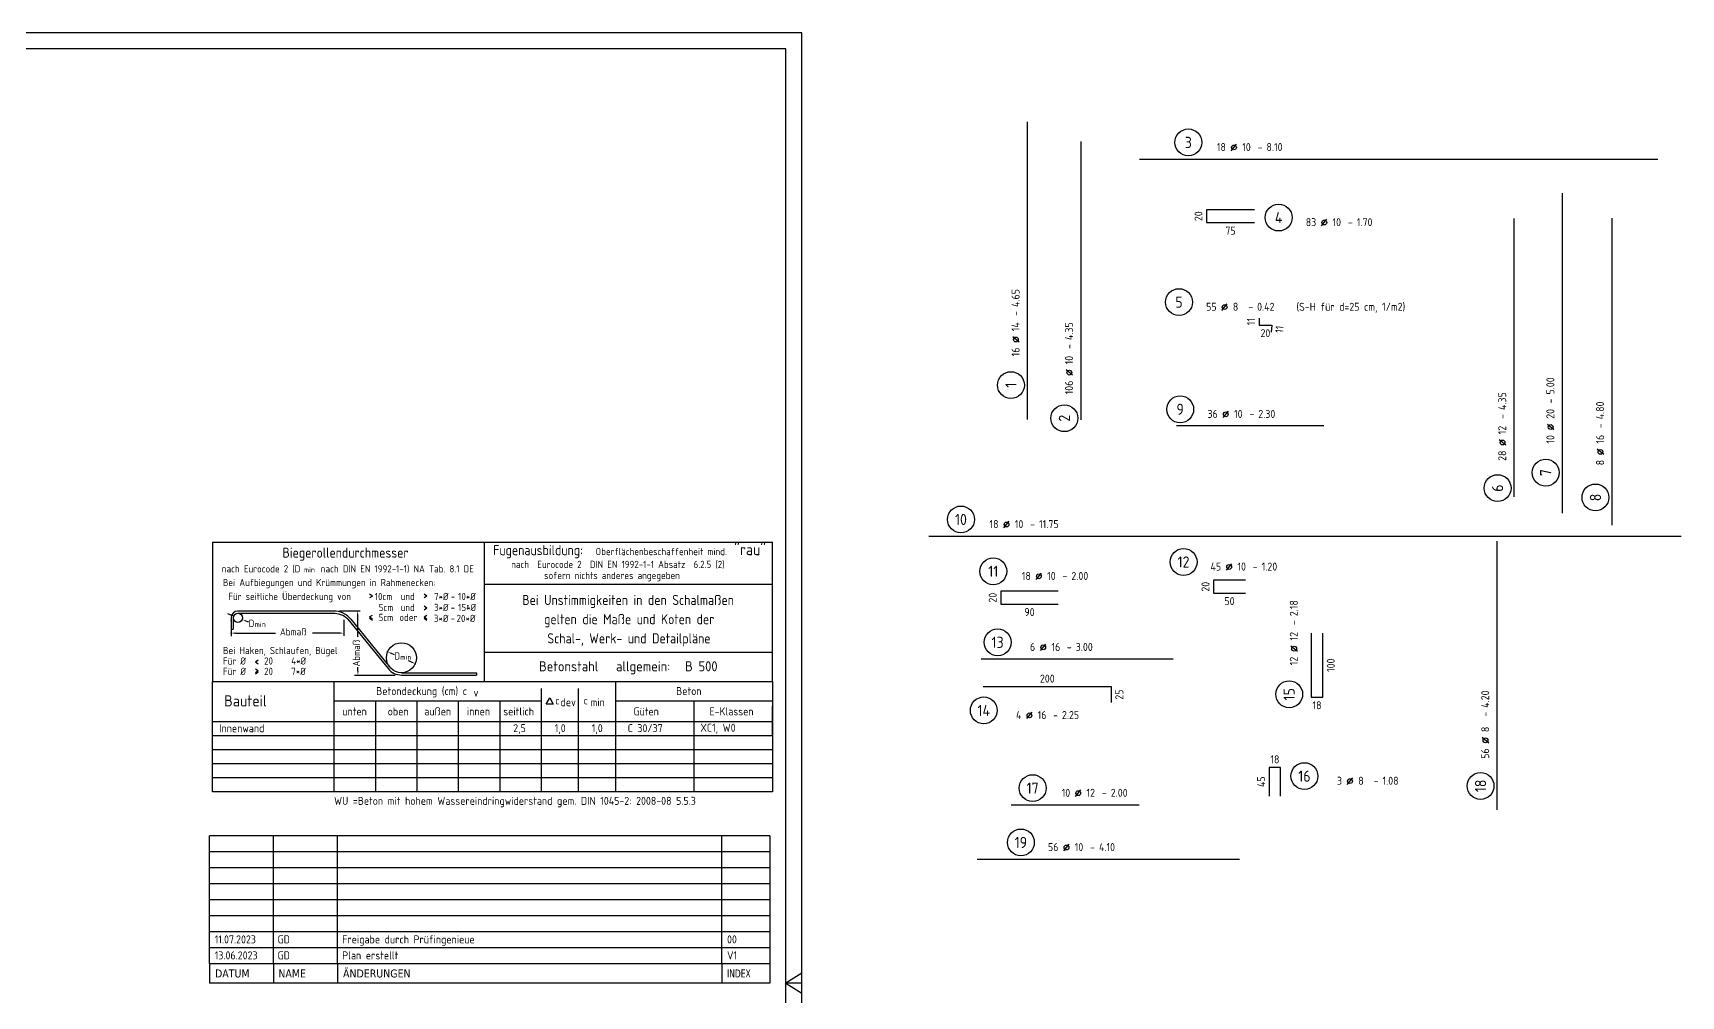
# Model space of a CAD drawing. Extents: x -13.1 to 55.8, y 0 to 34.8.
# Drawn here: x 30.04 to 55.79, y 14.65 to 29.7 of the extents above; entities that cross this region are included whole.
import ezdxf
from ezdxf.enums import TextEntityAlignment as Align

# ---------------------------------------------------------------- set-up
doc = ezdxf.new("R2010")
doc.units = 0
doc.header["$LTSCALE"] = 0.5
doc.linetypes.add('AUSGEZOGEN', pattern=[1000.01, 1000, 0.01])
for name, color, linetype in [('BET-ANS', 7, 'Continuous'), ('RAHMEN', 7, 'Continuous'), ('RND', 7, 'Continuous'), ('STEMPEL', 7, 'Continuous'), ('TEXT', 7, 'Continuous')]:
    doc.layers.add(name, color=color, linetype=linetype)
doc.styles.add('helv', font='tahoma.ttf')
doc.styles.add('txt', font='isocp.shx')

# ---------------------------------------------------------------- blocks, each defined once
blk = doc.blocks.new('Plankopf-ER')
at = {"layer": 'RAHMEN', "color": 7, "linetype": 'Continuous'}
for p, q in [((-0.5, 4.6), (-18, 4.6)), ((-18, 4.1), (-18, 4.6)), ((-16, 4.1), (-16, 4.6)), ((-14, 4.1), (-14, 4.6)), ((-2, 4.1), (-2, 4.6)), ((-0.5, 4.6), (-0.5, 4.1)), ((-0.5, 4.1), (-18, 4.1)), ((-18, 3.6), (-18, 4.1)), ((-16, 3.6), (-16, 4.1)), ((-14, 3.6), (-14, 4.1)), ((-2, 3.6), (-2, 4.1)), ((-0.5, 4.1), (-0.5, 3.6)), ((-0.5, 3.6), (-18, 3.6)), ((-18, 3.1), (-18, 3.6)), ((-0.5, 3.1), (-18, 3.1)), ((-18, 2.6), (-18, 3.1)), ((-16, 3.1), (-16, 3.6)), ((-16, 2.6), (-16, 3.1)), ((-14, 3.1), (-14, 3.6)), ((-14, 2.6), (-14, 3.1)), ((-2, 3.1), (-2, 3.6)), ((-2, 2.6), (-2, 3.1)), ((-0.5, 3.6), (-0.5, 3.1)), ((-0.5, 3.1), (-0.5, 2.6)), ((-0.5, 2.6), (-18, 2.6)), ((-18, 2.1), (-18, 2.6)), ((-16, 2.1), (-16, 2.6)), ((-14, 2.1), (-14, 2.6)), ((-2, 2.1), (-2, 2.6)), ((-0.5, 2.6), (-0.5, 2.1)), ((-0.5, 2.1), (-18, 2.1)), ((-18, 1.6), (-18, 2.1)), ((-16, 1.6), (-16, 2.1)), ((-14, 1.6), (-14, 2.1)), ((-2, 1.6), (-2, 2.1)), ((-0.5, 2.1), (-0.5, 1.6)), ((-0.5, 1.6), (-18, 1.6)), ((-18, 1.1), (-18, 1.6)), ((-16, 1.1), (-16, 1.6)), ((-14, 1.1), (-14, 1.6)), ((-2, 1.1), (-2, 1.6)), ((-0.5, 1.6), (-0.5, 1.1)), ((-0.5, 1.1), (-18, 1.1)), ((-18, 0.6), (-18, 1.1)), ((-16, 0.6), (-16, 1.1)), ((-14, 0.6), (-14, 1.1)), ((-2, 0.6), (-2, 1.1)), ((-0.5, 1.1), (-0.5, 0.6)), ((-0.5, 0.6), (-18, 0.6)), ((-18, 0.6), (-18, 0)), ((-16, 0.6), (-16, 0)), ((-14, 0.6), (-14, 0)), ((-2, 0.6), (-2, 0)), ((-0.5, 0.6), (-0.5, 0)), ((-0.5, 0), (-18, 0))]:
    blk.add_line(p, q, dxfattribs=at)
at = {"layer": 'RAHMEN', "color": 7, "linetype": 'Continuous', "style": 'txt'}
for tag, p in [('INDEX-D8', (-17.841, 4.242)), ('INDEX-N8', (-15.876, 4.242)), ('INDEX-X8', (-13.857, 4.242)), ('INDEX8', (-1.833, 4.242)), ('INDEX-D7', (-17.841, 3.742)), ('INDEX-N7', (-15.876, 3.742)), ('INDEX-X7', (-13.857, 3.742)), ('INDEX7', (-1.833, 3.742)), ('INDEX-D6', (-17.841, 3.242)), ('INDEX-N6', (-15.876, 3.242)), ('INDEX-X6', (-13.857, 3.242)), ('INDEX6', (-1.833, 3.242)), ('INDEX-D5', (-17.841, 2.742)), ('INDEX-N5', (-15.876, 2.742)), ('INDEX-X5', (-13.857, 2.742)), ('INDEX5', (-1.833, 2.742)), ('INDEX-D4', (-17.841, 2.242)), ('INDEX-N4', (-15.876, 2.242)), ('INDEX-X4', (-13.857, 2.242)), ('INDEX4', (-1.833, 2.242)), ('INDEX-D3', (-17.841, 1.742)), ('INDEX-N3', (-15.876, 1.742)), ('INDEX-X3', (-13.857, 1.742)), ('INDEX3', (-1.833, 1.742)), ('INDEX-D2', (-17.841, 1.242)), ('INDEX-N2', (-15.876, 1.242)), ('INDEX-X2', (-13.857, 1.242)), ('INDEX2', (-1.833, 1.242)), ('INDEX-D1', (-17.841, 0.742)), ('INDEX-N1', (-15.876, 0.742)), ('INDEX-X1', (-13.857, 0.742)), ('INDEX1', (-1.833, 0.742))]:
    blk.add_attdef(tag, p, '', height=0.25, dxfattribs=at)
at = {"layer": 'STEMPEL', "color": 7, "linetype": 'Continuous', "style": 'helv'}
for s, p in [('DATUM', (-17.833, 0.176)), ('NAME', (-15.853, 0.176)), ('ÄNDERUNGEN', (-13.833, 0.176))]:
    blk.add_text(s, height=0.25, dxfattribs=at).set_placement(p)
at = {"layer": 'STEMPEL', "color": 7, "linetype": 'Continuous', "style": 'helv', "width": 0.8}
blk.add_text('INDEX', height=0.25, dxfattribs=at).set_placement((-1.833, 0.176))
blk = doc.blocks.new('RND_AUSZ')
at = {"layer": 'RND', "color": 7, "linetype": 'Continuous'}
blk.add_line((1.341, 0.262), (1.509, 0.466), dxfattribs=at)
at = {"layer": 'RND', "color": 1, "linetype": 'Continuous'}
blk.add_circle((0, 0.52), 0.42, dxfattribs=at)
at = {"layer": 'RND', "color": 7, "linetype": 'Continuous'}
blk.add_circle((1.425, 0.364), 0.075, dxfattribs=at)
at = {"layer": 'RND', "color": 7, "linetype": 'Continuous', "style": 'txt'}
blk.add_text('-', height=0.25, dxfattribs=at).set_placement((2.163, 0.25))
at = {"layer": 'RND', "color": 1, "linetype": 'Continuous', "style": 'txt'}
blk.add_attdef('POS', text='', height=0.35, dxfattribs=at).set_placement((0, 0.52), align=Align.MIDDLE)
at = {"layer": 'RND', "color": 7, "linetype": 'Continuous', "style": 'txt'}
for tag, p in [('WIEOFT', (-0.536, 0.25)), ('STK', (1.174, 0.25))]:
    blk.add_attdef(tag, text='', height=0.25, dxfattribs=at).set_placement(p, align=Align.RIGHT)
for tag, p in [('DS', (1.683, 0.25)), ('LANG', (2.441, 0.25)), ('TEXT', (3.669, 0.25))]:
    blk.add_attdef(tag, p, '', height=0.25, dxfattribs=at)
blk = doc.blocks.new('DINA1')
at = {"layer": 'RAHMEN'}
for p, q in [((84.1, 59.4), (0, 59.4)), ((84.1, 0), (84.1, 59.4))]:
    blk.add_line(p, q, dxfattribs=at)
at = {"layer": 'RAHMEN', "color": 5}
for p, q in [((83.6, 58.9), (2, 58.9)), ((83.6, 0.5), (83.6, 58.9))]:
    blk.add_line(p, q, dxfattribs=at)
at = {"layer": 'RAHMEN', "color": 7, "linetype": 'Continuous'}
for p, q in [((84.1, 30.01), (83.6, 29.7)), ((83.6, 29.7), (84.1, 29.39))]:
    blk.add_line(p, q, dxfattribs=at)

msp = doc.modelspace()

# ---------------------------------------------------------------- linework, layer by layer
at = {"layer": 'RAHMEN', "color": 5, "linetype": 'Continuous'}
for p, q in [((32.845, 21.743), (41.595, 21.743)), ((32.845, 21.743), (32.845, 19.564)), ((37.095, 19.564), (37.095, 21.743)), ((41.595, 19.564), (41.595, 21.743)), ((41.595, 18.71), (41.595, 19.173))]:
    msp.add_line(p, q, dxfattribs=at)
at = {"layer": 'RAHMEN', "color": 7, "linetype": 'AUSGEZOGEN'}
for p, q in [((35.343, 20.9), (35.3, 20.931)), ((35.343, 20.9), (35.3, 20.87)), ((36.193, 20.9), (36.15, 20.931)), ((36.193, 20.9), (36.15, 20.87)), ((37.095, 21.086), (41.595, 21.086)), ((35.3, 20.572), (35.343, 20.603)), ((36.194, 20.711), (36.15, 20.741)), ((36.194, 20.711), (36.15, 20.68)), ((36.15, 20.572), (36.193, 20.603)), ((35.3, 20.572), (35.343, 20.542)), ((35.3, 20.553), (35.343, 20.523)), ((36.15, 20.572), (36.193, 20.542)), ((36.15, 20.553), (36.193, 20.523)), ((33.515, 19.87), (33.558, 19.9)), ((33.515, 19.87), (33.558, 19.839)), ((37.095, 20.022), (41.595, 20.022)), ((33.558, 19.729), (33.515, 19.759)), ((33.558, 19.729), (33.515, 19.698)), ((33.558, 19.709), (33.515, 19.679)), ((32.845, 18.941), (41.595, 18.941)), ((32.845, 18.721), (41.595, 18.721)), ((32.845, 18.501), (41.595, 18.501)), ((32.845, 18.281), (41.595, 18.281)), ((32.845, 18.061), (41.595, 18.061))]:
    msp.add_line(p, q, dxfattribs=at)
at = {"layer": 'RAHMEN', "color": 7, "linetype": 'Continuous'}
for p, q in [((33.175, 20.584), (33.082, 20.62)), ((34.737, 20.665), (33.241, 20.665)), ((34.724, 20.629), (33.241, 20.629)), ((34.828, 20.668), (35.154, 20.668)), ((35.112, 20.601), (35.112, 20.26)), ((33.135, 20.559), (33.135, 20.381)), ((33.135, 20.381), (33.17, 20.381)), ((33.135, 20.37), (33.135, 20.27)), ((33.17, 20.559), (33.17, 20.381)), ((33.361, 20.513), (33.408, 20.495)), ((34.895, 20.529), (34.895, 20.275)), ((34.959, 20.54), (35.589, 19.765)), ((35.008, 20.536), (35.614, 19.79)), ((33.202, 20.32), (33.831, 20.32)), ((34.827, 20.32), (34.409, 20.32)), ((35.687, 19.982), (35.643, 20.001)), ((35.949, 19.869), (35.908, 19.887)), ((35.065, 19.663), (35.699, 19.663)), ((35.116, 19.73), (35.116, 19.79)), ((35.799, 19.701), (36.968, 19.701)), ((35.799, 19.665), (36.968, 19.665)), ((36.968, 19.701), (36.968, 19.665)), ((34.746, 17.867), (34.746, 19.564)), ((37.985, 17.841), (37.985, 19.454)), ((38.564, 17.841), (38.564, 19.454)), ((39.144, 17.841), (39.144, 19.564)), ((35.394, 17.841), (35.394, 19.262)), ((36.042, 17.841), (36.042, 19.262)), ((36.69, 17.841), (36.69, 19.262)), ((37.337, 17.841), (37.337, 19.262)), ((40.37, 17.841), (40.37, 19.262)), ((34.746, 17.841), (34.746, 18.941)), ((37.985, 17.841), (37.985, 18.941)), ((42.05, 14.85), (41.8, 14.85))]:
    msp.add_line(p, q, dxfattribs=at)
at = {"layer": 'RAHMEN', "color": 1, "linetype": 'Continuous'}
for p, q in [((34.746, 19.262), (37.985, 19.262)), ((39.144, 19.262), (41.595, 19.262))]:
    msp.add_line(p, q, dxfattribs=at)
at = {"layer": 'RAHMEN', "color": 5, "linetype": 'AUSGEZOGEN'}
msp.add_lwpolyline([(32.845, 19.564), (41.595, 19.564), (41.595, 17.841), (32.845, 17.841)], close=True, dxfattribs=at)
at = {"layer": 'RAHMEN', "color": 1, "linetype": 'Continuous'}
msp.add_lwpolyline([(38.114, 19.307), (38.168, 19.212), (38.059, 19.212)], close=True, dxfattribs=at)
at = {"layer": 'RAHMEN', "color": 7, "linetype": 'Continuous'}
for centre, radius in [((33.241, 20.559), 0.0709), ((35.796, 19.935), 0.234)]:
    msp.add_circle(centre, radius, dxfattribs=at)
for centre, radius, start, end in [((33.241, 20.559), 0.106, 90, 180), ((34.724, 20.275), 0.354, 48.4107, 90), ((34.737, 20.316), 0.349, 39.0956, 90), ((35.799, 19.935), 0.27, 219.0956, 270)]:
    msp.add_arc(centre, radius, start, end, dxfattribs=at)
for p in [(36.833, 20.746), (33.135, 20.518), (33.135, 20.32), (35.581, 20.028), (36.011, 19.842)]:
    msp.add_point(p, dxfattribs=at)
for points in [[(33.123, 20.595), (33.129, 20.611), (33.175, 20.584)], [(35.123, 20.601), (35.101, 20.601), (35.112, 20.668)], [(33.358, 20.505), (33.364, 20.521), (33.312, 20.532)], [(33.202, 20.309), (33.202, 20.332), (33.135, 20.32)], [(34.827, 20.309), (34.827, 20.332), (34.895, 20.32)], [(35.638, 19.991), (35.647, 20.011), (35.581, 20.028)], [(35.944, 19.859), (35.953, 19.88), (36.011, 19.842)], [(35.128, 19.73), (35.105, 19.73), (35.116, 19.663)]]:
    msp.add_solid(points, dxfattribs=at)
at = {"layer": 'RND', "color": 1, "linetype": 'AUSGEZOGEN'}
for points in [[(45.579, 23.66), (45.579, 28.31)], [(46.414, 23.651), (46.414, 28.001)], [(47.325, 27.729), (55.425, 27.729)], [(53.934, 22.196), (53.934, 27.196)], [(49.124, 26.936), (48.374, 26.936), (48.374, 26.736), (49.124, 26.736)], [(53.182, 22.448), (53.182, 26.798)], [(54.711, 22.005), (54.711, 26.805)], [(49.195, 25.243), (49.195, 25.133), (49.395, 25.133), (49.385, 25.024)], [(50.207, 23.558), (47.907, 23.558)], [(44.038, 21.836), (55.788, 21.836)], [(52.916, 17.557), (52.916, 21.757)], [(48.983, 21.145), (48.483, 21.145), (48.483, 20.945), (48.983, 20.945)], [(46.059, 20.974), (45.159, 20.974), (45.159, 20.774), (46.059, 20.774)], [(50.011, 20.318), (50.011, 19.318), (50.191, 19.318), (50.191, 20.318)], [(44.854, 19.916), (47.854, 19.916)], [(44.887, 19.484), (46.887, 19.484), (46.887, 19.234)], [(49.533, 17.772), (49.533, 18.222), (49.353, 18.222), (49.353, 17.772)], [(45.322, 17.637), (47.322, 17.637)], [(44.789, 16.788), (48.889, 16.788)]]:
    msp.add_lwpolyline(points, dxfattribs=at)

# ---------------------------------------------------------------- block references
at = {"layer": 'BET-ANS', "xscale": 0.5, "yscale": 0.5, "zscale": 0.5}
msp.add_blockref('Plankopf-ER', (41.8, 14.85), dxfattribs=at).add_auto_attribs({'INDEX1': 'V1', 'INDEX-N1': 'GD', 'INDEX-D1': '13.06.2023', 'INDEX-X1': 'Plan erstellt', 'INDEX2': '00', 'INDEX-N2': 'GD', 'INDEX-D2': '11.07.2023', 'INDEX-X2': 'Freigabe durch Prüfingenieue'})
at = {"layer": 'RAHMEN', "color": 7, "linetype": 'AUSGEZOGEN', "xscale": 0.5, "yscale": 0.5, "zscale": 0.5}
msp.add_blockref('DINA1', (0, 0), dxfattribs=at)
at = {"layer": 'RND', "color": 7, "linetype": 'AUSGEZOGEN', "xscale": 0.5, "yscale": 0.5, "zscale": 0.5}
for p, values in [((48.091, 27.729), {'POS': '3', 'STK': '18', 'DS': '10', 'LANG': '8.10'}), ((49.502, 26.555), {'POS': '4', 'STK': '83', 'DS': '10', 'LANG': '1.70'}), ((47.945, 25.233), {'POS': '5', 'STK': '55', 'DS': '8', 'LANG': '0.42', 'TEXT': '(S-H für d=25 cm, 1/m2)'}), ((47.963, 23.558), {'POS': '9', 'STK': '36', 'DS': '10', 'LANG': '2.30'}), ((44.538, 21.836), {'POS': '10', 'STK': '18', 'DS': '10', 'LANG': '11.75'}), ((48.016, 21.172), {'POS': '12', 'STK': '45', 'DS': '10', 'LANG': '1.20'}), ((45.043, 21.026), {'POS': '11', 'STK': '18', 'DS': '10', 'LANG': '2.00'}), ((44.895, 18.852), {'POS': '14', 'STK': '4', 'DS': '16', 'LANG': '2.25'}), ((49.904, 17.825), {'POS': '16', 'STK': '3', 'DS': '8', 'LANG': '1.08'}), ((45.474, 16.788), {'POS': '19', 'STK': '56', 'DS': '10', 'LANG': '4.10'})]:
    msp.add_blockref('RND_AUSZ', p, dxfattribs=at).add_auto_attribs(values)
at = {"layer": 'RND', "color": 7, "linetype": 'AUSGEZOGEN', "xscale": 0.5, "yscale": 0.5, "zscale": 0.5, "rotation": 90}
for p, values in [((45.579, 24.196), {'POS': '1', 'STK': '16', 'DS': '14', 'LANG': '4.65'}), ((46.414, 23.679), {'POS': '2', 'STK': '106', 'DS': '10', 'LANG': '4.35'}), ((54.711, 22.44), {'POS': '8', 'STK': '8', 'DS': '16', 'LANG': '4.80'}), ((49.926, 19.364), {'POS': '15', 'STK': '12', 'DS': '12', 'LANG': '2.18'}), ((52.916, 17.932), {'POS': '18', 'STK': '56', 'DS': '8', 'LANG': '4.20'})]:
    msp.add_blockref('RND_AUSZ', p, dxfattribs=at).add_auto_attribs(values)
at = {"layer": 'RND', "color": 1, "linetype": 'AUSGEZOGEN', "xscale": 0.5, "yscale": 0.5, "zscale": 0.5, "rotation": 90}
msp.add_blockref('RND_AUSZ', (53.934, 22.828), dxfattribs=at).add_auto_attribs({'POS': '7', 'STK': '10', 'DS': '20', 'LANG': '5.00'})
at = {"layer": 'RND', "color": 191, "linetype": 'AUSGEZOGEN', "xscale": 0.5, "yscale": 0.5, "zscale": 0.5, "rotation": 90}
msp.add_blockref('RND_AUSZ', (53.182, 22.586), dxfattribs=at).add_auto_attribs({'POS': '6', 'STK': '28', 'DS': '12', 'LANG': '4.35'})
at = {"layer": 'RND', "color": 1, "linetype": 'AUSGEZOGEN', "xscale": 0.5, "yscale": 0.5, "zscale": 0.5}
for p, values in [((45.111, 19.916), {'POS': '13', 'STK': '6', 'DS': '16', 'LANG': '3.00'}), ((45.658, 17.637), {'POS': '17', 'STK': '10', 'DS': '12', 'LANG': '2.00'})]:
    msp.add_blockref('RND_AUSZ', p, dxfattribs=at).add_auto_attribs(values)

# ---------------------------------------------------------------- texts
at = {"layer": 'RAHMEN', "color": 1, "linetype": 'Continuous', "style": 'txt', "width": 0.95}
for s, p in [('Biegerollendurchmesser', (34.923, 21.499)), ('Fugenausbildung:', (37.931, 21.538)), ('Bei Unstimmigkeiten in den Schalmaßen', (39.338, 20.759)), ('gelten die Maße und Koten der', (39.355, 20.459)), ('Schal-, Werk- und Detailpläne', (39.351, 20.159))]:
    msp.add_text(s, height=0.1575, dxfattribs=at).set_placement(p, align=Align.CENTER)
at = {"layer": 'RAHMEN', "color": 7, "linetype": 'Continuous', "style": 'txt'}
for s, height, p in [('Oberflächenbeschaffenheit mind.', 0.1125, (38.83, 21.538)), ('nach  Eurocode 2  DIN EN 1992-1-1 Absatz  6.2.5 (2)', 0.1125, (37.512, 21.338)), ('Bei Aufbiegungen und Krümmungen in Rahmenecken:', 0.1125, (33.007, 21.054)), ('sofern nichts anderes angegeben', 0.1125, (38.025, 21.165)), ('10cm', 0.1125, (35.38, 20.837)), ('und', 0.1125, (35.785, 20.837)), ('7*%%C', 0.1125, (36.306, 20.837)), ('-', 0.113, (36.568, 20.837)), ('10*%%C', 0.1125, (36.683, 20.837)), ('5cm', 0.1125, (35.44, 20.509)), ('5cm', 0.1125, (35.441, 20.665)), ('oder', 0.1125, (35.764, 20.509)), ('und', 0.1125, (35.785, 20.665)), ('3*%%C', 0.1125, (36.303, 20.494)), ('3*%%C', 0.1125, (36.305, 20.665)), ('-', 0.113, (36.566, 20.665)), ('20*%%C', 0.1125, (36.658, 20.494)), ('15*%%C', 0.1125, (36.683, 20.665)), ('D', 0.113, (33.41, 20.416)), ('Abmaß', 0.1125, (33.898, 20.284)), ('-', 0.113, (36.565, 20.494)), ('Bei Haken, Schlaufen, Bügel', 0.1125, (33.009, 19.992)), ('Für %%C', 0.1125, (33.009, 19.828)), ('20', 0.1125, (33.651, 19.828)), ('4*%%C', 0.1125, (34.075, 19.828)), ('D', 0.113, (35.687, 19.906)), ('Für %%C', 0.1125, (33.009, 19.666)), ('20', 0.1125, (33.651, 19.666)), ('7*%%C', 0.1125, (34.075, 19.666))]:
    msp.add_text(s, height=height, dxfattribs=at).set_placement(p)
msp.add_text('nach Eurocode 2 (D     nach DIN EN 1992-1-1) NA Tab. 8.1 DE', height=0.1125, dxfattribs=at).set_placement((34.959, 21.268), align=Align.CENTER)
msp.add_text('Für seitliche Überdeckung von', height=0.1125, dxfattribs=at).set_placement((35.008, 20.837), align=Align.RIGHT)
msp.add_text('Abmaß', height=0.1125, rotation=90, dxfattribs=at).set_placement((35.148, 19.798))
at = {"layer": 'RAHMEN', "color": 1, "linetype": 'Continuous', "style": 'txt'}
for s, height, p in [('Betonstahl', 0.1575, (37.946, 19.723)), ('allgemein:', 0.1575, (39.149, 19.723)), ('B 500 ', 0.1575, (40.228, 19.723)), ('Bauteil', 0.175, (33.028, 19.174)), ('Betondeckung (cm) c', 0.125, (35.402, 19.352)), ('v', 0.125, (36.923, 19.326)), ('Beton', 0.125, (40.088, 19.352)), ('c', 0.125, (38.2, 19.204)), ('dev', 0.125, (38.282, 19.177)), ('c', 0.125, (38.642, 19.204)), ('min', 0.125, (38.751, 19.177)), ('WU =Beton mit hohem Wassereindringwiderstand gem. DIN 1045-2: 2008-08 5.5.3', 0.125, (34.744, 17.636))]:
    msp.add_text(s, height=height, dxfattribs=at).set_placement(p)
at = {"layer": 'RND', "color": 7, "linetype": 'AUSGEZOGEN', "style": 'txt'}
for s, rotation, p in [('20', 90, (48.249, 26.836)), ('11', 90, (49.07, 25.188)), ('11', 85, (49.514, 25.068)), ('20', 90, (45.034, 20.874)), ('20', 90, (48.358, 21.045)), ('100', 90, (50.316, 19.818)), ('25', 90, (47.012, 19.359)), ('45', 90, (49.228, 17.997))]:
    msp.add_text(s, height=0.125, rotation=rotation, dxfattribs=at).set_placement(p, align=Align.MIDDLE)
for s, p in [('75', (48.749, 26.611)), ('20', (49.295, 25.008)), ('50', (48.733, 20.82)), ('90', (45.609, 20.649)), ('200', (45.887, 19.609)), ('18', (50.101, 19.193)), ('18', (49.443, 18.347))]:
    msp.add_text(s, height=0.125, dxfattribs=at).set_placement(p, align=Align.MIDDLE)
at = {"layer": 'TEXT', "color": 1, "style": 'txt'}
msp.add_text('"rau"', height=0.175, dxfattribs=at).set_placement((40.995, 21.538))
at = {"layer": 'TEXT', "color": 7, "linetype": 'AUSGEZOGEN', "style": 'txt'}
for s, height, p in [('min', 0.0802, (34.269, 21.27)), ('min', 0.0802, (33.501, 20.415)), ('min', 0.0802, (35.778, 19.904)), ('unten', 0.125, (34.874, 19.034)), ('oben', 0.125, (35.582, 19.034)), ('außen', 0.125, (36.153, 19.034)), ('innen', 0.125, (36.82, 19.034)), ('seitlich', 0.125, (37.387, 19.034)), ('Güten', 0.125, (39.422, 19.034)), ('E-Klassen', 0.125, (40.609, 19.034)), ('Innenwand', 0.125, (32.95, 18.77)), ('2,5', 0.125, (37.543, 18.772)), ('1,0', 0.125, (38.191, 18.772)), ('1,0', 0.125, (38.77, 18.772)), ('C 30/37', 0.125, (39.331, 18.772)), ('XC1, W0', 0.125, (40.467, 18.779))]:
    msp.add_text(s, height=height, dxfattribs=at).set_placement(p)

doc.saveas('drawing.dxf')
